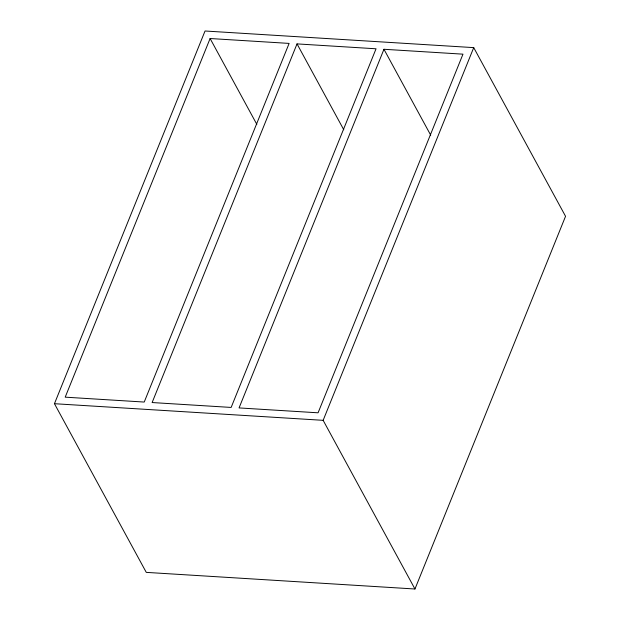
<?xml version="1.0" encoding="UTF-8"?>
<svg xmlns="http://www.w3.org/2000/svg" width="620" height="620" viewBox="0 0 620 620"><rect width="100%" height="100%" fill="white"/><g stroke="black" fill="none" stroke-linecap="round" stroke-linejoin="round"><path stroke-width="0.93" d="M54.452 403.705L205.042 31L473.726 47.624L565.548 216.295L414.958 589L146.274 572.376L54.452 403.705L323.144 420.329L414.958 589M210.103 38.518L65.201 397.164L144.227 402.055L289.122 43.408L210.103 38.518L256.843 124.388M297.026 43.896L152.125 402.543L231.151 407.433L376.053 48.786L297.026 43.896L343.774 129.766M383.958 49.275L239.056 407.921L318.076 412.804L462.977 54.165L383.958 49.275L430.699 135.144M323.144 420.329L473.726 47.624"/></g></svg>
